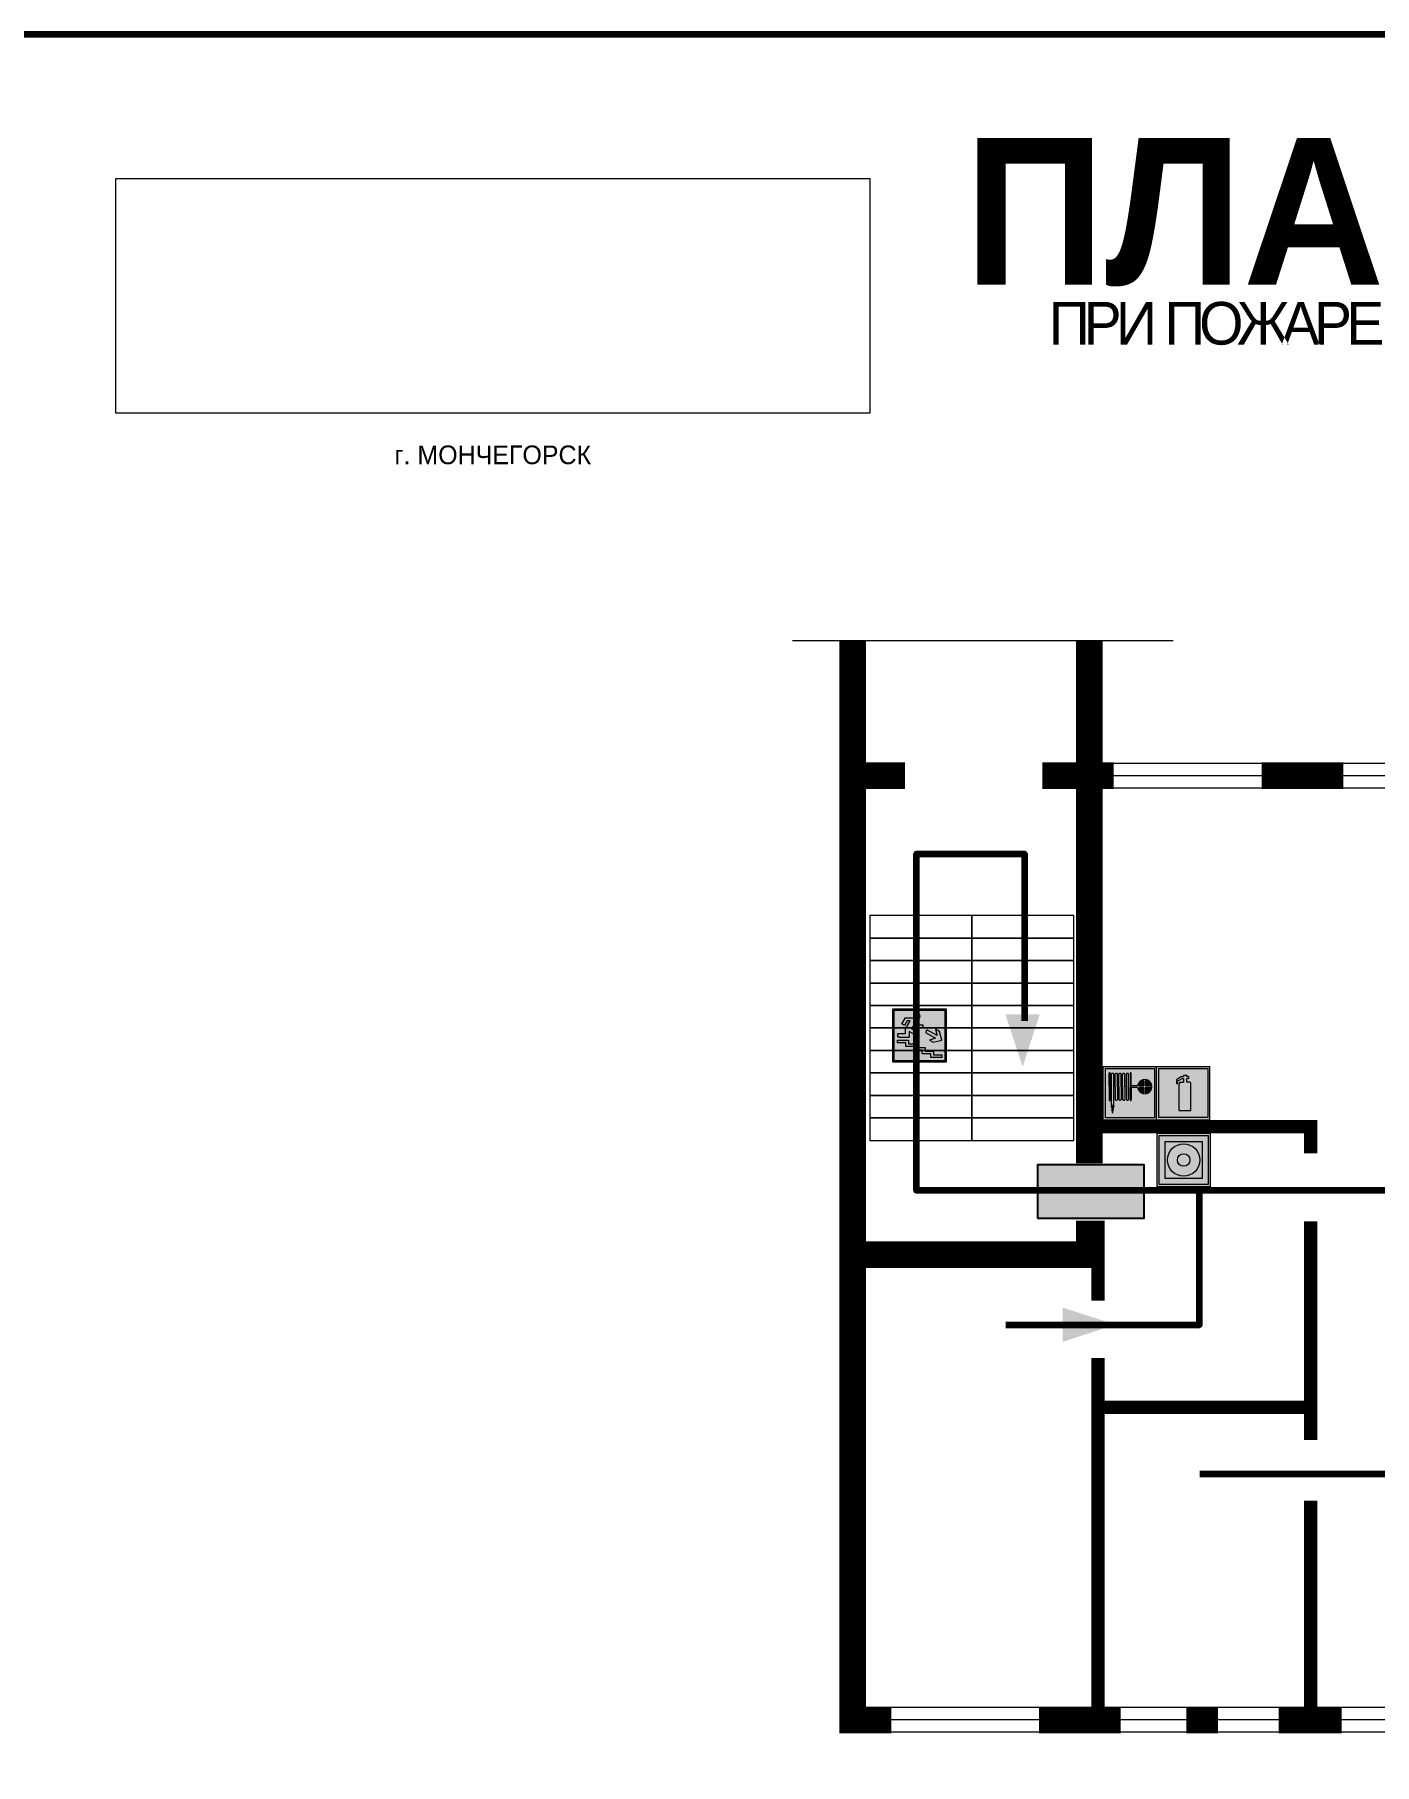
# Model space of a CAD drawing. Header units: millimetres. Extents: x 13114 to 67229, y 22859 to 38520.
# Drawn here: x 17880.1 to 18081.1, y 25993.9 to 26253.3 of the extents above; entities that cross this region are included whole.
import ezdxf

# ---------------------------------------------------------------- set-up
doc = ezdxf.new("R2010")
doc.units = ezdxf.units.MM
doc.layers.add('План_Штампы', color=7, linetype='Continuous')
doc.styles.add('обычный', font='arial.ttf')
picture_1 = doc.add_image_def('image1.jpg', size_in_pixel=(337, 105))

# ---------------------------------------------------------------- blocks, each defined once
blk = doc.blocks.new('вниз')
at = {"lineweight": 0, "true_color": 0xffffff}
h = blk.add_hatch(color=7, dxfattribs=at)
h.dxf.hatch_style = 1
h.paths.add_polyline_path([(40994.51, -4472.22), (40986.51, -4472.22), (40986.51, -4480.22), (40994.51, -4480.22)])
h.paths.add_polyline_path([(40994.31, -4472.42), (40994.31, -4480.01), (40986.71, -4480.01), (40986.71, -4472.42)], flags=16)
h.paths.add_polyline_path([(40988.43, -4473.53), (40989.43, -4473.53), (40990.19, -4473.96), (40990.19, -4474.6), (40991, -4474.6), (40991, -4475.06), (40989.73, -4475.06), (40989.73, -4474.46), (40989.3, -4475.18), (40990.17, -4475.7), (40990.17, -4477.11), (40989.63, -4477.11), (40989.63, -4476.01), (40988.94, -4475.59), (40988.94, -4476.46), (40988.94, -4476.46), (40987.47, -4476.46), (40987.26, -4476.46), (40987.26, -4475.92), (40988.4, -4475.92), (40988.4, -4475.2), (40989.1, -4473.99), (40988.66, -4473.99), (40988.24, -4474.7), (40987.86, -4474.47), (40988.41, -4473.56)], flags=0)
h.paths.add_polyline_path([(40990.55, -4473.29, -1), (40989.69, -4473.29, -1)], flags=0)
h.paths.add_polyline_path([(40988.85, -4476.89), (40988.85, -4477.43), (40990.1, -4477.43), (40990.1, -4477.99), (40991.34, -4477.99), (40991.34, -4478.54), (40992.59, -4478.54), (40992.59, -4479.09), (40993.83, -4479.09), (40993.83, -4479.52), (40992.17, -4479.52), (40992.17, -4478.97), (40990.91, -4478.97), (40990.91, -4478.41), (40989.68, -4478.41), (40989.68, -4477.86), (40988.43, -4477.86), (40988.43, -4477.31), (40987.6, -4477.31), (40987.18, -4477.31), (40987.18, -4476.89)], flags=0)
h.paths.add_polyline_path([(40991.61, -4475.33), (40993.12, -4476.2), (40992.9, -4475.27), (40993.48, -4475.6), (40993.83, -4476.88), (40992.56, -4477.22), (40991.97, -4476.88), (40992.9, -4476.61), (40991.38, -4475.74), (40991.58, -4475.39)], flags=0)
h.paths.add_polyline_path([(40990.19, -4473.96), (40989.43, -4473.53), (40988.43, -4473.53), (40988.41, -4473.56), (40987.86, -4474.47), (40988.24, -4474.7), (40988.66, -4473.99), (40989.1, -4473.99), (40988.4, -4475.2), (40988.4, -4475.92), (40987.26, -4475.92), (40987.26, -4476.46), (40987.47, -4476.46), (40988.94, -4476.46), (40988.94, -4476.27), (40988.94, -4475.59), (40989.63, -4476.01), (40989.63, -4477.11), (40990.17, -4477.11), (40990.17, -4475.7), (40989.3, -4475.18), (40989.73, -4474.46), (40989.73, -4475.06), (40991, -4475.06), (40991, -4474.6), (40990.19, -4474.6)], flags=0)
h.paths.add_polyline_path([(40990.55, -4473.29, 1), (40989.69, -4473.29, 1)], flags=0)
h.paths.add_polyline_path([(40991.61, -4475.33), (40991.58, -4475.39), (40991.38, -4475.74), (40992.9, -4476.61), (40991.97, -4476.88), (40992.56, -4477.22), (40993.83, -4476.88), (40993.48, -4475.6), (40992.9, -4475.27), (40993.12, -4476.2)], flags=0)
h.paths.add_polyline_path([(40990.1, -4477.43), (40988.85, -4477.43), (40988.85, -4476.89), (40987.18, -4476.89), (40987.18, -4477.31), (40987.6, -4477.31), (40988.43, -4477.31), (40988.43, -4477.86), (40989.68, -4477.86), (40989.68, -4478.41), (40990.91, -4478.41), (40990.91, -4478.97), (40992.17, -4478.97), (40992.17, -4479.52), (40993.83, -4479.52), (40993.83, -4479.09), (40992.59, -4479.09), (40992.59, -4478.54), (40991.34, -4478.54), (40991.34, -4477.99), (40990.1, -4477.99)], flags=0)
at = {"lineweight": 0}
h = blk.add_hatch(color=126, dxfattribs=at)
h.dxf.hatch_style = 1
h.paths.add_polyline_path([(40994.31, -4472.42), (40986.71, -4472.42), (40986.71, -4480.01), (40994.31, -4480.01)])
h.paths.add_polyline_path([(40988.43, -4473.53), (40989.43, -4473.53), (40990.19, -4473.96), (40990.19, -4474.6), (40991, -4474.6), (40991, -4475.06), (40989.73, -4475.06), (40989.73, -4474.46), (40989.3, -4475.18), (40990.17, -4475.7), (40990.17, -4477.11), (40989.63, -4477.11), (40989.63, -4476.01), (40988.94, -4475.59), (40988.94, -4476.46), (40988.94, -4476.46), (40987.47, -4476.46), (40987.26, -4476.46), (40987.26, -4475.92), (40988.4, -4475.92), (40988.4, -4475.2), (40989.1, -4473.99), (40988.66, -4473.99), (40988.24, -4474.7), (40987.86, -4474.47), (40988.41, -4473.56)], flags=16)
h.paths.add_polyline_path([(40990.55, -4473.29, -1), (40989.69, -4473.29, -1)], flags=16)
h.paths.add_polyline_path([(40988.85, -4476.89), (40988.85, -4477.43), (40990.1, -4477.43), (40990.1, -4477.99), (40991.34, -4477.99), (40991.34, -4478.54), (40992.59, -4478.54), (40992.59, -4479.09), (40993.83, -4479.09), (40993.83, -4479.52), (40992.17, -4479.52), (40992.17, -4478.97), (40990.91, -4478.97), (40990.91, -4478.41), (40989.68, -4478.41), (40989.68, -4477.86), (40988.43, -4477.86), (40988.43, -4477.31), (40987.6, -4477.31), (40987.18, -4477.31), (40987.18, -4476.89)], flags=16)
h.paths.add_polyline_path([(40991.61, -4475.33), (40993.12, -4476.2), (40992.9, -4475.27), (40993.48, -4475.6), (40993.83, -4476.88), (40992.56, -4477.22), (40991.97, -4476.88), (40992.9, -4476.61), (40991.38, -4475.74), (40991.58, -4475.39)], flags=16)
at = {"lineweight": 0, "true_color": 0xffffff}
h = blk.add_hatch(color=7, dxfattribs=at)
h.dxf.hatch_style = 1
h.paths.add_polyline_path([(40989.73, -4474.46), (40989.73, -4475.06), (40991, -4475.06), (40991, -4474.6), (40990.19, -4474.6), (40990.19, -4473.96), (40989.43, -4473.53), (40988.43, -4473.53), (40988.41, -4473.56), (40987.86, -4474.47), (40988.24, -4474.7), (40988.66, -4473.99), (40989.1, -4473.99), (40988.4, -4475.2), (40988.4, -4475.92), (40987.26, -4475.92), (40987.26, -4476.46), (40987.47, -4476.46), (40988.94, -4476.46), (40988.94, -4475.59), (40989.63, -4476.01), (40989.63, -4477.11), (40990.17, -4477.11), (40990.17, -4475.7), (40989.3, -4475.18)])
h.paths.add_polyline_path([(40989.69, -4473.29, 1), (40990.55, -4473.29, 1)])
h.paths.add_polyline_path([(40991.61, -4475.33), (40991.58, -4475.39), (40991.38, -4475.74), (40992.9, -4476.61), (40991.97, -4476.88), (40992.56, -4477.22), (40993.83, -4476.88), (40993.48, -4475.6), (40992.9, -4475.27), (40993.12, -4476.2)])
h.paths.add_polyline_path([(40990.1, -4477.43), (40988.85, -4477.43), (40988.85, -4476.89), (40987.18, -4476.89), (40987.18, -4477.31), (40987.6, -4477.31), (40988.43, -4477.31), (40988.43, -4477.86), (40989.68, -4477.86), (40989.68, -4478.41), (40990.91, -4478.41), (40990.91, -4478.97), (40992.17, -4478.97), (40992.17, -4479.52), (40993.83, -4479.52), (40993.83, -4479.09), (40992.59, -4479.09), (40992.59, -4478.54), (40991.34, -4478.54), (40991.34, -4477.99), (40990.1, -4477.99)])
at = {"color": 126, "lineweight": 0}
for points in [[(40986.51, -4472.22), (40994.51, -4472.22), (40994.51, -4480.22), (40986.51, -4480.22)], [(40986.71, -4472.42), (40994.31, -4472.42), (40994.31, -4480.01), (40986.71, -4480.01)]]:
    blk.add_lwpolyline(points, close=True, dxfattribs=at)
for points in [[(40987.47, -4476.46), (40987.26, -4476.46), (40987.26, -4475.92), (40988.4, -4475.92), (40988.4, -4475.2), (40989.1, -4473.99), (40988.66, -4473.99), (40988.24, -4474.7), (40987.86, -4474.47), (40988.41, -4473.56), (40988.43, -4473.53), (40989.43, -4473.53), (40990.19, -4473.96), (40990.19, -4474.6), (40991, -4474.6), (40991, -4475.06), (40989.73, -4475.06), (40989.73, -4474.46), (40989.3, -4475.18), (40990.17, -4475.7), (40990.17, -4477.11), (40989.63, -4477.11), (40989.63, -4476.01), (40988.94, -4475.59), (40988.94, -4476.46)], [(40991.58, -4475.39), (40991.38, -4475.74), (40992.9, -4476.61), (40991.97, -4476.88), (40992.56, -4477.22), (40993.83, -4476.88), (40993.48, -4475.6), (40992.9, -4475.27), (40993.12, -4476.2), (40991.61, -4475.33), (40991.58, -4475.39)], [(40987.6, -4477.31), (40987.18, -4477.31), (40987.18, -4476.89), (40988.85, -4476.89), (40988.85, -4477.43), (40990.1, -4477.43), (40990.1, -4477.99), (40991.34, -4477.99), (40991.34, -4478.54), (40992.59, -4478.54), (40992.59, -4479.09), (40993.83, -4479.09), (40993.83, -4479.52), (40992.17, -4479.52), (40992.17, -4478.97), (40990.91, -4478.97), (40990.91, -4478.41), (40989.68, -4478.41), (40989.68, -4477.86), (40988.43, -4477.86), (40988.43, -4477.31), (40987.6, -4477.31)], [(40987.47, -4476.46), (40988.94, -4476.46), (40988.94, -4476.27)]]:
    blk.add_lwpolyline(points, dxfattribs=at)
blk.add_circle((40990.12, -4473.29), 0.432, dxfattribs=at)
blk = doc.blocks.new('A$C54414219')
at = {"true_color": 0xffffff}
h = blk.add_hatch(color=7, dxfattribs=at)
h.paths.add_polyline_path([(2.39, -9.45), (2.39, -18.3), (11.23, -18.3), (11.23, -9.45)], flags=0)
h.paths.add_polyline_path([(10.71, -13.87, -1), (2.92, -13.87, -1)], flags=0)
h.paths.add_polyline_path([(8.3, -13.87, -1), (5.33, -13.87, -1)], flags=0)
h.paths.add_polyline_path([(0.41, -7.47), (0.41, -20.27), (13.21, -20.27), (13.21, -7.47)])
h.paths.add_polyline_path([(0.92, -19.77), (12.71, -19.77), (12.71, -7.98), (0.92, -7.98)], flags=16)
h.paths.add_polyline_path([(11.23, -9.45), (11.23, -18.3), (2.39, -18.3), (2.39, -9.45)], flags=0)
at = {"lineweight": 5}
h = blk.add_hatch(color=242, dxfattribs=at)
h.paths.add_polyline_path([(12.71, -7.98), (0.92, -7.98), (0.92, -19.77), (12.71, -19.77)])
h.paths.add_polyline_path([(11.23, -18.3), (2.39, -18.3), (2.39, -9.45), (11.23, -9.45)], flags=16)
h.paths.add_polyline_path([(10.71, -13.87, -1), (2.92, -13.87, -1)], flags=0)
h.paths.add_polyline_path([(8.3, -13.87, -1), (5.33, -13.87, -1)], flags=0)
at = {"true_color": 0xffffff}
h = blk.add_hatch(color=7, dxfattribs=at)
h.paths.add_polyline_path([(2.39, -9.45), (2.39, -18.3), (11.23, -18.3), (11.23, -9.45)])
h.paths.add_polyline_path([(10.71, -13.87, -1), (2.92, -13.87, -1)], flags=16)
h.paths.add_polyline_path([(8.3, -13.87, -1), (5.33, -13.87, -1)], flags=0)
at = {"lineweight": 5}
h = blk.add_hatch(color=242, dxfattribs=at)
h.paths.add_polyline_path([(2.92, -13.87, 1), (10.71, -13.87, 1)])
h.paths.add_polyline_path([(8.3, -13.87, -1), (5.33, -13.87, -1)], flags=16)
at = {"color": 242, "lineweight": 5}
for p, q in [((0.41, -20.27), (0.41, -7.47)), ((0.41, -7.47), (13.21, -7.47)), ((0.41, -7.47), (13.21, -7.47)), ((13.21, -20.27), (13.21, -7.47)), ((0.41, -20.27), (13.21, -20.27))]:
    blk.add_line(p, q, dxfattribs=at)
for points in [[(0.92, -7.98), (12.71, -7.98), (12.71, -19.77), (0.92, -19.77)], [(2.39, -9.45), (11.23, -9.45), (11.23, -18.3), (2.39, -18.3)]]:
    blk.add_lwpolyline(points, close=True, dxfattribs=at)
for radius in [3.89, 1.49]:
    blk.add_circle((6.81, -13.87), radius, dxfattribs=at)
blk = doc.blocks.new('A$C37112FD5')
at = {"true_color": 0xf5f5ff}
h = blk.add_hatch(color=7, dxfattribs=at)
h.dxf.hatch_style = 1
h.paths.add_polyline_path([(12.8, -7.4), (0, -7.4), (0, -20.2), (12.8, -20.2)])
h.paths.add_polyline_path([(12.29, -7.91), (12.29, -19.69), (0.51, -19.69), (0.51, -7.91)], flags=16)
h.paths.add_polyline_path([(4.98, -9.04, -0.42597), (5.17, -9.22), (5.17, -12.25), (5.17, -15.29, -0.432244), (4.98, -15.47), (4.83, -15.47, -0.42597), (4.64, -15.29), (4.64, -12.25), (4.64, -9.22, -0.432244), (4.83, -9.04)], flags=0)
h.paths.add_polyline_path([(4.28, -9.22), (4.28, -12.25), (4.28, -15.29, -0.432244), (4.09, -15.47), (3.94, -15.47, -0.42597), (3.75, -15.29), (3.75, -12.25), (3.75, -9.22, -0.432244), (3.94, -9.04), (4.09, -9.04, -0.42597)], flags=0)
h.paths.add_polyline_path([(5.72, -9.04), (5.87, -9.04, -0.42597), (6.06, -9.22), (6.06, -12.25), (6.06, -15.29, -0.432244), (5.87, -15.47), (5.72, -15.47, -0.42597), (5.53, -15.29), (5.53, -12.25), (5.53, -9.22, -0.432244)], flags=0)
h.paths.add_polyline_path([(6.42, -8.9), (6.5, -8.9, -0.42597), (6.69, -9.08), (6.69, -12.03), (8.21, -12.03, -15.824349), (8.21, -12.47), (6.69, -12.47), (6.69, -15.42, -0.432244), (6.5, -15.6), (6.42, -15.6)], flags=0)
h.paths.add_polyline_path([(3.39, -9.22), (3.39, -12.25), (3.39, -15.29, -0.432244), (3.2, -15.47), (3.05, -15.47, -0.42597), (2.85, -15.29), (2.85, -12.25), (2.85, -9.22, -0.432244), (3.05, -9.04), (3.2, -9.04, -0.42597)], flags=0)
h.paths.add_polyline_path([(2.5, -9.22), (2.5, -16.71), (1.96, -16.71), (1.96, -9.22, -0.432244), (2.15, -9.04), (2.31, -9.04, -0.42597)], flags=0)
h.paths.add_polyline_path([(1.61, -8.9), (1.61, -15.6), (1.57, -15.6, -0.42597), (1.37, -15.42), (1.37, -12.03), (1.37, -9.09, -0.432244), (1.57, -8.9)], flags=0)
h.paths.add_polyline_path([(9.76, -10.81), (9.76, -12.03), (8.49, -12.03, -0.336371)], flags=0)
h.paths.add_polyline_path([(8.49, -12.47), (9.76, -12.47), (9.76, -13.7, -0.336371)], flags=0)
h.paths.add_polyline_path([(10.11, -10.81, -0.336371), (11.38, -12.03), (10.11, -12.03)], flags=0)
h.paths.add_polyline_path([(10.11, -12.47), (11.38, -12.47, -0.336371), (10.11, -13.7)], flags=0)
h.paths.add_polyline_path([(2.5, -16.84), (2.5, -17.05), (1.97, -17.05), (1.97, -16.84)], flags=0)
h.paths.add_polyline_path([(2.5, -17.24, -0.033778), (2.24, -18.6, -0.033778), (1.97, -17.24)], flags=0)
h = blk.add_hatch(color=242)
h.dxf.hatch_style = 1
h.paths.add_polyline_path([(12.29, -7.91), (0.51, -7.91), (0.51, -19.69), (12.29, -19.69)])
h.paths.add_polyline_path([(6.42, -15.6), (6.42, -8.9), (6.5, -8.9, -0.42597), (6.69, -9.08), (6.69, -12.03), (8.21, -12.03, -15.824349), (8.21, -12.47), (6.69, -12.47), (6.69, -15.42, -0.432244), (6.5, -15.6)], flags=16)
h.paths.add_polyline_path([(5.87, -15.47), (5.72, -15.47, -0.42597), (5.53, -15.29), (5.53, -12.25), (5.53, -9.22, -0.432244), (5.72, -9.04), (5.87, -9.04, -0.42597), (6.06, -9.22), (6.06, -12.25), (6.06, -15.29, -0.432244)], flags=16)
h.paths.add_polyline_path([(4.98, -15.47), (4.83, -15.47, -0.42597), (4.64, -15.29), (4.64, -12.25), (4.64, -9.22, -0.432244), (4.83, -9.04), (4.98, -9.04, -0.42597), (5.17, -9.22), (5.17, -12.25), (5.17, -15.29, -0.432244)], flags=16)
h.paths.add_polyline_path([(4.09, -15.47), (3.94, -15.47, -0.42597), (3.75, -15.29), (3.75, -12.25), (3.75, -9.22, -0.432244), (3.94, -9.04), (4.09, -9.04, -0.42597), (4.28, -9.22), (4.28, -12.25), (4.28, -15.29, -0.432244)], flags=16)
h.paths.add_polyline_path([(3.2, -15.47), (3.05, -15.47, -0.42597), (2.85, -15.29), (2.85, -12.25), (2.85, -9.22, -0.432244), (3.05, -9.04), (3.2, -9.04, -0.42597), (3.39, -9.22), (3.39, -12.25), (3.39, -15.29, -0.432244)], flags=16)
h.paths.add_polyline_path([(2.5, -17.05), (1.97, -17.05), (1.97, -16.84), (2.5, -16.84)], flags=16)
h.paths.add_polyline_path([(2.5, -17.24, -0.033778), (2.24, -18.6, -0.033778), (1.97, -17.24)], flags=16)
h.paths.add_polyline_path([(2.5, -16.71), (1.96, -16.71), (1.96, -9.22, -0.432244), (2.15, -9.04), (2.31, -9.04, -0.42597), (2.5, -9.22)], flags=16)
h.paths.add_polyline_path([(1.61, -15.6), (1.57, -15.6, -0.42597), (1.37, -15.42), (1.37, -12.03), (1.37, -9.09, -0.432244), (1.57, -8.9), (1.61, -8.9)], flags=16)
h.paths.add_polyline_path([(8.49, -12.47), (9.76, -12.47), (9.76, -13.7, -0.336371)], flags=0)
h.paths.add_polyline_path([(10.11, -13.7), (10.11, -12.47), (11.38, -12.47, -0.336371)], flags=0)
h.paths.add_polyline_path([(8.49, -12.03, -0.336371), (9.76, -10.81), (9.76, -12.03)], flags=0)
h.paths.add_polyline_path([(10.11, -12.03), (10.11, -10.81, -0.336371), (11.38, -12.03)], flags=0)
h = blk.add_hatch(color=7, dxfattribs=at)
h.dxf.hatch_style = 1
h.paths.add_polyline_path([(1.61, -8.9), (1.57, -8.9, 0.432244), (1.37, -9.09), (1.37, -12.03), (1.37, -15.42, 0.42597), (1.57, -15.6), (1.61, -15.6)])
h.paths.add_polyline_path([(2.5, -9.22, 0.42597), (2.31, -9.04), (2.15, -9.04, 0.432244), (1.96, -9.22), (1.96, -16.71), (2.5, -16.71)])
h.paths.add_polyline_path([(2.5, -16.84), (1.97, -16.84), (1.97, -17.05), (2.5, -17.05)])
h.paths.add_polyline_path([(2.5, -17.24), (1.97, -17.24, 0.033778), (2.24, -18.6, 0.033778)])
h.paths.add_polyline_path([(3.39, -12.25), (3.39, -9.22, 0.42597), (3.2, -9.04), (3.05, -9.04, 0.432244), (2.85, -9.22), (2.85, -12.25), (2.85, -15.29, 0.42597), (3.05, -15.47), (3.2, -15.47, 0.432244), (3.39, -15.29)])
h.paths.add_polyline_path([(4.28, -12.25), (4.28, -9.22, 0.42597), (4.09, -9.04), (3.94, -9.04, 0.432244), (3.75, -9.22), (3.75, -12.25), (3.75, -15.29, 0.42597), (3.94, -15.47), (4.09, -15.47, 0.432244), (4.28, -15.29)])
h.paths.add_polyline_path([(5.17, -12.25), (5.17, -9.22, 0.42597), (4.98, -9.04), (4.83, -9.04, 0.432244), (4.64, -9.22), (4.64, -12.25), (4.64, -15.29, 0.42597), (4.83, -15.47), (4.98, -15.47, 0.432244), (5.17, -15.29)])
h.paths.add_polyline_path([(6.06, -12.25), (6.06, -9.22, 0.42597), (5.87, -9.04), (5.72, -9.04, 0.432244), (5.53, -9.22), (5.53, -12.25), (5.53, -15.29, 0.42597), (5.72, -15.47), (5.87, -15.47, 0.432244), (6.06, -15.29)])
h.paths.add_polyline_path([(6.69, -12.47), (8.21, -12.47, 15.824349), (8.21, -12.03), (6.69, -12.03), (6.69, -9.08, 0.42597), (6.5, -8.9), (6.42, -8.9), (6.42, -15.6), (6.5, -15.6, 0.432244), (6.69, -15.42)])
h.paths.add_polyline_path([(8.49, -12.47), (9.76, -12.47), (9.76, -13.7, -0.336371)], flags=16)
h.paths.add_polyline_path([(8.49, -12.03, -0.336371), (9.76, -10.81), (9.76, -12.03)], flags=16)
h.paths.add_polyline_path([(10.11, -12.47), (11.38, -12.47, -0.336371), (10.11, -13.7)], flags=16)
h.paths.add_polyline_path([(10.11, -12.03), (10.11, -10.81, -0.336371), (11.38, -12.03)], flags=16)
h = blk.add_hatch(color=242)
h.dxf.hatch_style = 1
h.paths.add_polyline_path([(9.76, -10.81, 0.336371), (8.49, -12.03), (9.76, -12.03)])
h.paths.add_polyline_path([(10.11, -10.81), (10.11, -12.03), (11.38, -12.03, 0.336371)])
h.paths.add_polyline_path([(11.38, -12.47), (10.11, -12.47), (10.11, -13.7, 0.336371)])
h.paths.add_polyline_path([(9.76, -12.47), (8.49, -12.47, 0.336371), (9.76, -13.7)])
at = {"color": 242, "lineweight": 5}
for p, q in [((0, -20.2), (0, -7.4)), ((0, -7.4), (12.8, -7.4)), ((12.8, -20.2), (12.8, -7.4)), ((1.37, -12.03), (1.37, -9.08)), ((1.37, -12.03), (1.37, -15.42)), ((1.57, -8.9), (1.61, -8.9)), ((1.61, -8.9), (1.61, -15.6)), ((1.96, -16.71), (1.96, -9.22)), ((2.15, -9.04), (2.31, -9.04)), ((2.5, -16.71), (2.5, -9.22)), ((2.85, -12.25), (2.85, -9.22)), ((2.85, -12.25), (2.85, -15.29)), ((3.05, -9.04), (3.2, -9.04)), ((3.39, -12.25), (3.39, -9.22)), ((3.39, -12.25), (3.39, -15.29)), ((3.75, -12.25), (3.75, -9.22)), ((3.75, -12.25), (3.75, -15.29)), ((3.94, -9.04), (4.09, -9.04)), ((4.28, -12.25), (4.28, -9.22)), ((4.28, -12.25), (4.28, -15.29)), ((4.64, -12.25), (4.64, -9.22)), ((4.64, -12.25), (4.64, -15.29)), ((4.83, -9.04), (4.98, -9.04)), ((5.17, -12.25), (5.17, -9.22)), ((5.17, -12.25), (5.17, -15.29)), ((5.53, -12.25), (5.53, -9.22)), ((5.53, -12.25), (5.53, -15.29)), ((5.72, -9.04), (5.87, -9.04)), ((6.06, -12.25), (6.06, -9.22)), ((6.06, -12.25), (6.06, -15.29)), ((6.42, -8.9), (6.42, -15.6)), ((6.5, -8.9), (6.42, -8.9)), ((6.69, -12.03), (6.69, -9.08)), ((8.21, -12.03), (6.69, -12.03)), ((9.76, -12.03), (8.49, -12.03)), ((9.76, -10.81), (9.76, -12.03)), ((10.11, -10.81), (10.11, -12.03)), ((11.38, -12.03), (10.11, -12.03)), ((1.57, -15.6), (1.61, -15.6)), ((3.05, -15.47), (3.2, -15.47)), ((3.94, -15.47), (4.09, -15.47)), ((4.83, -15.47), (4.98, -15.47)), ((5.72, -15.47), (5.87, -15.47)), ((6.42, -15.6), (6.5, -15.6)), ((8.21, -12.47), (6.69, -12.47)), ((6.69, -12.47), (6.69, -15.42)), ((9.76, -12.47), (8.49, -12.47)), ((9.76, -12.47), (9.76, -13.7)), ((11.38, -12.47), (10.11, -12.47)), ((10.11, -12.47), (10.11, -13.7)), ((0, -20.2), (12.8, -20.2)), ((1.96, -16.71), (2.5, -16.71)), ((1.97, -16.84), (2.5, -16.84)), ((1.97, -17.05), (1.97, -16.84)), ((2.5, -17.05), (1.97, -17.05)), ((1.97, -17.24), (2.5, -17.24)), ((2.5, -16.84), (2.5, -17.05))]:
    blk.add_line(p, q, dxfattribs=at)
blk.add_lwpolyline([(0.51, -7.91), (12.29, -7.91), (12.29, -19.69), (0.51, -19.69)], close=True, dxfattribs=at)
for centre, radius, start, end in [((1.56, -9.09), 0.182, 87.1027, 180.6071), ((2.15, -9.22), 0.182, 87.1027, 180.6071), ((2.32, -9.22), 0.182, 359.3929, 92.8973), ((3.04, -9.22), 0.182, 87.1027, 180.6071), ((3.21, -9.22), 0.182, 359.3929, 92.8973), ((3.93, -9.22), 0.182, 87.1027, 180.6071), ((4.1, -9.22), 0.182, 359.3929, 92.8973), ((4.82, -9.22), 0.182, 87.1027, 180.6071), ((4.99, -9.22), 0.182, 359.3929, 92.8973), ((5.71, -9.22), 0.182, 87.1027, 180.6071), ((5.88, -9.22), 0.182, 359.3929, 92.8973), ((6.51, -9.09), 0.182, 359.3929, 92.8973), ((9.93, -12.25), 1.74, 187.2319, 172.7681), ((9.93, -12.25), 1.46, 96.9927, 171.3585), ((9.93, -12.25), 1.46, 8.6415, 83.0073), ((1.56, -15.42), 0.182, 179.3929, 272.8973), ((3.04, -15.29), 0.182, 179.3929, 272.8973), ((3.21, -15.29), 0.182, 267.1027, 0.6071), ((3.93, -15.29), 0.182, 179.3929, 272.8973), ((4.1, -15.29), 0.182, 267.1027, 0.6071), ((4.82, -15.29), 0.182, 179.3929, 272.8973), ((4.99, -15.29), 0.182, 267.1027, 0.6071), ((5.71, -15.29), 0.182, 179.3929, 272.8973), ((5.88, -15.29), 0.182, 267.1027, 0.6071), ((6.51, -15.42), 0.182, 267.1027, 0.6071), ((9.93, -12.25), 1.46, 188.6415, 263.0073), ((9.93, -12.25), 1.46, 276.9927, 351.3585), ((12.17, -15.98), 10.27, 187.041, 194.7793), ((-7.7, -15.98), 10.27, 345.2207, 352.959)]:
    blk.add_arc(centre, radius, start, end, dxfattribs=at)
blk = doc.blocks.new('A$C3AD82952')
at = {"true_color": 0xf5f5ff}
h = blk.add_hatch(color=7, dxfattribs=at)
h.dxf.hatch_style = 1
h.paths.add_polyline_path([(8.21, 8.73, 0.414214), (7.89, 9.05), (7.22, 9.05), (7.22, 9.92), (7.59, 9.92, 1), (7.57, 10.36), (7.22, 10.36), (7.22, 10.6), (6.43, 10.6), (6.43, 10.36), (6.01, 10.36), (4.74, 9.59), (4.74, 8.69), (4.98, 8.73), (4.98, 9.26), (6.12, 9.91), (6.43, 9.91), (6.43, 9.05), (5.76, 9.05, 0.414214), (5.44, 8.73), (5.44, 2.2), (8.21, 2.2)], flags=0)
h.paths.add_polyline_path([(12.8, 12.8), (0, 12.8), (0, 0), (12.8, 0)])
h.paths.add_polyline_path([(0.51, 12.29), (12.29, 12.29), (12.29, 0.51), (0.51, 0.51)], flags=16)
h.paths.add_polyline_path([(4.74, 9.59), (6.01, 10.36), (6.43, 10.36), (6.43, 10.6), (7.22, 10.6), (7.22, 10.36), (7.59, 10.36, -0.94586), (7.59, 9.92), (7.22, 9.92), (7.22, 9.05), (7.89, 9.05, -0.414214), (8.21, 8.73), (8.21, 2.2), (5.44, 2.2), (5.44, 8.73, -0.414214), (5.76, 9.05), (6.43, 9.05), (6.43, 9.91), (6.12, 9.91), (4.98, 9.26), (4.98, 8.73), (4.74, 8.69)], flags=0)
h = blk.add_hatch(color=242)
h.dxf.hatch_style = 1
h.paths.add_polyline_path([(12.29, 12.29), (0.51, 12.29), (0.51, 0.51), (12.29, 0.51)])
h.paths.add_polyline_path([(4.74, 8.69), (4.74, 9.59), (6.01, 10.36), (6.43, 10.36), (6.43, 10.6), (7.22, 10.6), (7.22, 10.36), (7.59, 10.36, -0.94586), (7.59, 9.92), (7.22, 9.92), (7.22, 9.05), (7.89, 9.05, -0.414214), (8.21, 8.73), (8.21, 2.2), (5.44, 2.2), (5.44, 8.73, -0.414214), (5.76, 9.05), (6.43, 9.05), (6.43, 9.91), (6.12, 9.91), (4.98, 9.26), (4.98, 8.73)], flags=16)
h = blk.add_hatch(color=7, dxfattribs=at)
h.dxf.hatch_style = 1
h.paths.add_polyline_path([(8.21, 8.73, 0.414214), (7.89, 9.05), (7.22, 9.05), (7.22, 9.92), (7.59, 9.92, 1), (7.57, 10.36), (7.22, 10.36), (7.22, 10.6), (6.43, 10.6), (6.43, 10.36), (6.01, 10.36), (4.74, 9.59), (4.74, 8.69), (4.98, 8.73), (4.98, 9.26), (6.12, 9.91), (6.43, 9.91), (6.43, 9.05), (5.76, 9.05, 0.414214), (5.44, 8.73), (5.44, 2.2), (8.21, 2.2)])
at = {"color": 242, "lineweight": 5}
for p, q in [((0, 0), (0, 12.8)), ((0, 12.8), (12.8, 12.8)), ((12.8, 0), (12.8, 12.8)), ((6.01, 10.36), (4.74, 9.59)), ((4.74, 9.59), (4.74, 8.69)), ((4.74, 8.69), (4.98, 8.73)), ((4.98, 9.26), (6.12, 9.91)), ((4.98, 8.73), (4.98, 9.26)), ((5.44, 2.2), (5.44, 8.73)), ((5.76, 9.05), (6.43, 9.05)), ((6.01, 10.36), (6.43, 10.36)), ((6.12, 9.91), (6.43, 9.91)), ((7.22, 10.6), (6.43, 10.6)), ((6.43, 10.6), (6.43, 10.36)), ((6.43, 9.91), (6.43, 9.05)), ((7.22, 10.36), (7.22, 10.6)), ((7.59, 10.36), (7.22, 10.36)), ((7.22, 9.05), (7.22, 9.92)), ((7.59, 9.92), (7.22, 9.92)), ((7.89, 9.05), (7.22, 9.05)), ((8.21, 2.2), (8.21, 8.73)), ((0, 0), (12.8, 0)), ((5.44, 2.2), (8.21, 2.2))]:
    blk.add_line(p, q, dxfattribs=at)
blk.add_lwpolyline([(0.51, 12.29), (12.29, 12.29), (12.29, 0.51), (0.51, 0.51)], close=True, dxfattribs=at)
for centre, radius, start, end in [((5.76, 8.73), 0.32, 90, 180), ((7.58, 10.14), 0.223, 273.1875, 86.8125), ((7.89, 8.73), 0.32, 0, 90)]:
    blk.add_arc(centre, radius, start, end, dxfattribs=at)
blk = doc.blocks.new('A$C7B4425F7')
at = {"true_color": 0xffffff}
blk.add_hatch(color=7, dxfattribs=at).paths.add_polyline_path([(0, 0), (-16, 0), (-16, -8), (0, -8)])
h = blk.add_hatch(color=126)
h.paths.add_polyline_path([(-0.2, -0.2), (-15.8, -0.2), (-15.8, -7.8), (-0.2, -7.8)])
h.paths.add_polyline_path([(-11.76, -2.03), (-11.76, -3.66), (-11.17, -3.66, -0.568275), (-11.17, -6.18), (-12.58, -6.18), (-12.58, -2.03)], flags=16)
h.paths.add_polyline_path([(-13.33, -4.12, -0.495768), (-13.59, -6.18), (-15.03, -6.18), (-15.03, -2.03), (-13.59, -2.03, -0.487973)], flags=16)
h.paths.add_polyline_path([(-10.25, -2.03), (-9.48, -2.03), (-9.48, -6.18), (-10.25, -6.18)], flags=16)
h.paths.add_polyline_path([(-13.84, -3.69), (-14.24, -3.69), (-14.24, -3.03), (-13.9, -3.03, -0.692621)], flags=0)
h.paths.add_polyline_path([(-9.15, -2.03), (-8.4, -2.03), (-8.04, -3.07), (-7.68, -2.03), (-6.93, -2.03), (-7.64, -4.1), (-6.93, -6.18), (-7.68, -6.18), (-8.04, -5.14), (-8.4, -6.18), (-9.15, -6.18), (-8.44, -4.1)], flags=16)
h.paths.add_polyline_path([(-11.76, -4.46), (-11.42, -4.46, -0.692621), (-11.36, -5.12), (-11.76, -5.12)], flags=0)
h.paths.add_polyline_path([(-13.9, -5.2), (-14.24, -5.2), (-14.24, -4.55), (-13.84, -4.55, -0.708038)], flags=0)
edge = h.paths.add_edge_path(flags=16)
edge.add_ellipse((-5.51, -4.08), major_axis=(0, 2.05), ratio=0.586184, start_angle=0, end_angle=360)
edge = h.paths.add_edge_path(flags=0)
edge.add_ellipse((-5.51, -4.08), major_axis=(0, 1.14), ratio=0.454828, start_angle=0, end_angle=360)
h.paths.add_polyline_path([(-4.13, -4.96, 0.377264), (-3.48, -4.52, 0.0555), (-3.16, -2.03), (-1.66, -2.03), (-1.66, -4.96), (-0.96, -4.96), (-0.96, -7.01), (-1.75, -7.01), (-1.75, -6.18), (-3.3, -6.18), (-3.3, -7.02), (-4.13, -7.02)], flags=16)
h.paths.add_polyline_path([(-2.73, -2.91), (-2.28, -2.91), (-2.28, -4.96), (-3.05, -4.96, 0.079136)], flags=0)
at = {"color": 126}
blk.add_lwpolyline([(-16, -8), (0, -8), (0, 0), (-16, 0)], close=True, dxfattribs=at)

msp = doc.modelspace()

# ---------------------------------------------------------------- linework, layer by layer
at = {"color": 6, "lineweight": 100}
msp.add_lwpolyline([(17866.97, 25858.3), (18466.97, 25858.3), (18466.97, 26253.3), (17866.97, 26253.3)], close=True, dxfattribs=at)
at = {"lineweight": 0}
for points in [[(17993.83, 26162.4), (18050.93, 26162.4)], [(18335.98, 26143.99), (18032.76, 26143.99)], [(18335.6, 26142.13), (18033.32, 26142.13)], [(18336.03, 26140.27), (18035.15, 26140.27)], [(18334.71, 26002.39), (18007.06, 26002.39)], [(18334.33, 26000.54), (18006.68, 26000.54)], [(18334.76, 25998.67), (18007.11, 25998.67)]]:
    msp.add_lwpolyline(points, dxfattribs=at)
for points, const_width in [([(18002.87, 26142.16), (18002.87, 26162.4)], 4), ([(18038.39, 26162.4), (18038.39, 26140.97)], 4), ([(18008.67, 26000.54), (18002.87, 26000.54), (18002.87, 26142.16), (18010.73, 26142.16)], 4), ([(18031.33, 26142.16), (18042.02, 26142.16)], 4), ([(18038.39, 26084), (18038.39, 26142.16)], 4), ([(18064.21, 26142.16), (18076.49, 26142.16)], 4), ([(18071.58, 26085.52), (18071.58, 26089.49), (18038.6, 26089.49)], 2), ([(18002.87, 26070.33), (18038.39, 26070.33), (18038.39, 26075.39)], 4), ([(18039.66, 26075.39), (18039.66, 26063.39)], 2), ([(18071.58, 26042.53), (18071.58, 26075.33)], 2), ([(18039.66, 26054.82), (18039.66, 26000.85)], 2), ([(18039.66, 26047.43), (18071.09, 26047.43)], 2), ([(18071.58, 26000.54), (18071.58, 26033.39)], 2), ([(18043.05, 26000.54), (18030.8, 26000.54)], 4), ([(18057.67, 26000.54), (18052.93, 26000.54)], 4), ([(18076.25, 26000.54), (18066.76, 26000.54)], 4)]:
    msp.add_lwpolyline(points, dxfattribs=dict(at, const_width=const_width))
at = {"color": 126, "lineweight": 100, "true_color": 0x008754}
for points in [[(18054.93, 26037.42), (18086.83, 26037.42), (18086.83, 26079.92), (18012.44, 26079.92), (18012.44, 26130.45), (18028.63, 26130.45), (18028.63, 26105.39)], [(18025.87, 26059.81), (18054.89, 26059.81), (18054.89, 26079.92)]]:
    msp.add_lwpolyline(points, dxfattribs=at)
at = {"lineweight": 0}
for points in [[(18020.75, 26117.8), (18020.75, 26121.17), (18005.44, 26121.17), (18005.44, 26117.8)], [(18036.06, 26117.8), (18036.06, 26121.17), (18020.75, 26121.17), (18020.75, 26117.8)], [(18020.75, 26114.43), (18020.75, 26117.8), (18005.44, 26117.8), (18005.44, 26114.43)], [(18036.06, 26114.43), (18036.06, 26117.8), (18020.75, 26117.8), (18020.75, 26114.43)], [(18020.75, 26111.05), (18020.75, 26114.43), (18005.44, 26114.43), (18005.44, 26111.05)], [(18036.06, 26111.05), (18036.06, 26114.43), (18020.75, 26114.43), (18020.75, 26111.05)], [(18020.75, 26107.68), (18020.75, 26111.05), (18005.44, 26111.05), (18005.44, 26107.68)], [(18036.06, 26107.68), (18036.06, 26111.05), (18020.75, 26111.05), (18020.75, 26107.68)], [(18020.75, 26104.31), (18020.75, 26107.68), (18005.44, 26107.68), (18005.44, 26104.31)], [(18020.75, 26104.31), (18020.75, 26107.68), (18005.44, 26107.68), (18005.44, 26104.31)], [(18036.06, 26104.31), (18036.06, 26107.68), (18020.75, 26107.68), (18020.75, 26104.31)], [(18036.06, 26104.31), (18036.06, 26107.68), (18020.75, 26107.68), (18020.75, 26104.31)], [(18020.75, 26100.94), (18020.75, 26104.31), (18005.44, 26104.31), (18005.44, 26100.94)], [(18036.06, 26100.94), (18036.06, 26104.31), (18020.75, 26104.31), (18020.75, 26100.94)], [(18020.75, 26097.56), (18020.75, 26100.94), (18005.44, 26100.94), (18005.44, 26097.56)], [(18036.06, 26097.56), (18036.06, 26100.94), (18020.75, 26100.94), (18020.75, 26097.56)], [(18020.75, 26094.19), (18020.75, 26097.56), (18005.44, 26097.56), (18005.44, 26094.19)], [(18036.06, 26094.19), (18036.06, 26097.56), (18020.75, 26097.56), (18020.75, 26094.19)], [(18020.75, 26090.82), (18020.75, 26094.19), (18005.44, 26094.19), (18005.44, 26090.82)], [(18036.06, 26090.82), (18036.06, 26094.19), (18020.75, 26094.19), (18020.75, 26090.82)], [(18020.75, 26087.45), (18020.75, 26090.82), (18005.44, 26090.82), (18005.44, 26087.45)], [(18036.06, 26087.45), (18036.06, 26090.82), (18020.75, 26090.82), (18020.75, 26087.45)]]:
    msp.add_lwpolyline(points, close=True, dxfattribs=at)
at = {"layer": 'План_Штампы', "color": 126, "true_color": 0x008754}
for points in [[(18025.78, 26106.37), (18030.92, 26106.35), (18028.37, 26098.47)], [(18034.38, 26057.23), (18034.39, 26062.37), (18042.27, 26059.82)]]:
    msp.add_solid(points, dxfattribs=at)

# ---------------------------------------------------------------- block references
at = {"color": 126, "true_color": 0x008754}
msp.add_blockref('вниз', (-22977.6, 30579.38), dxfattribs=at)
for name, p, xscale, yscale, zscale in [('A$C37112FD5', (18040.47, 26103.16), 0.6249984004534781, 0.6249984004534781, 0.6249984004534781), ('A$C3AD82952', (18048.47, 26090.54), 0.625, 0.625, 0.625)]:
    msp.add_blockref(name, p, dxfattribs=dict(xscale=xscale, yscale=yscale, zscale=zscale))
at = {"xscale": 0.625, "yscale": 0.625, "zscale": 0.625, "rotation": 90}
msp.add_blockref('A$C54414219', (18043.86, 26080.25), dxfattribs=at)
at = {"layer": 'План_Штампы'}
msp.add_blockref('A$C7B4425F7', (18046.59, 26083.79), dxfattribs=at)

# ---------------------------------------------------------------- texts
at = {"lineweight": 0, "style": 'обычный'}
for s, insert, char_height, width, attachment_point in [('{\\fProxima Nova Rg|b1|i0|c204|p2;ПЛАН ЭВАКУАЦИИ}', (18019.62, 26237.77), 22, 493.8901, 1), ('\\pi-8.4,l8.4,t8.4;{\\fProxima Nova Rg|b0|i0|c204|p2;г. МОНЧЕГОРСК\\H1.1997x; }', (17948.87, 26190.25), 2.8, 126.6484, 5)]:
    msp.add_mtext(s, dxfattribs=dict(at, insert=insert, char_height=char_height, width=width, attachment_point=attachment_point))
at = {"color": 0, "lineweight": 0, "insert": (18169.76, 26213.38), "char_height": 8, "width": 449.2158, "attachment_point": 5, "style": 'обычный'}
msp.add_mtext('{\\fArial Black|b1|i0|c204|p34;\\H2x;\\T0.85;  \\fArial Narrow|b0|i0|c204|p34;\\H0.8x;\\W0.9;\\P\\fProxima Nova Rg|b0|i0|c204|p2;\\H0.5x;\\W1;\\C256;ПРИ ПОЖАРЕ  ИЛИ ДРУГИХ ЧРЕЗВЫЧАЙНЫХ СИТУАЦИЯХ  ИЗ ПОМЕЩЕНИЙ \\fProxima Nova Rg|b1|i0|c204|p2;\\H1.25x;\\PХМЦ: АБК ЭО  3 ЭТАЖ}', dxfattribs=at)

# ---------------------------------------------------------------- pictures from other files: only their frames are drawn
at = {"color": 7, "lineweight": 0, "true_color": 0xf5f5ff}
image = msp.add_image(picture_1, insert=(17892.34, 26196.5), size_in_units=(113.11, 35.24), rotation=0, dxfattribs=at)
image.dxf.flags = 7

doc.saveas('drawing.dxf')
